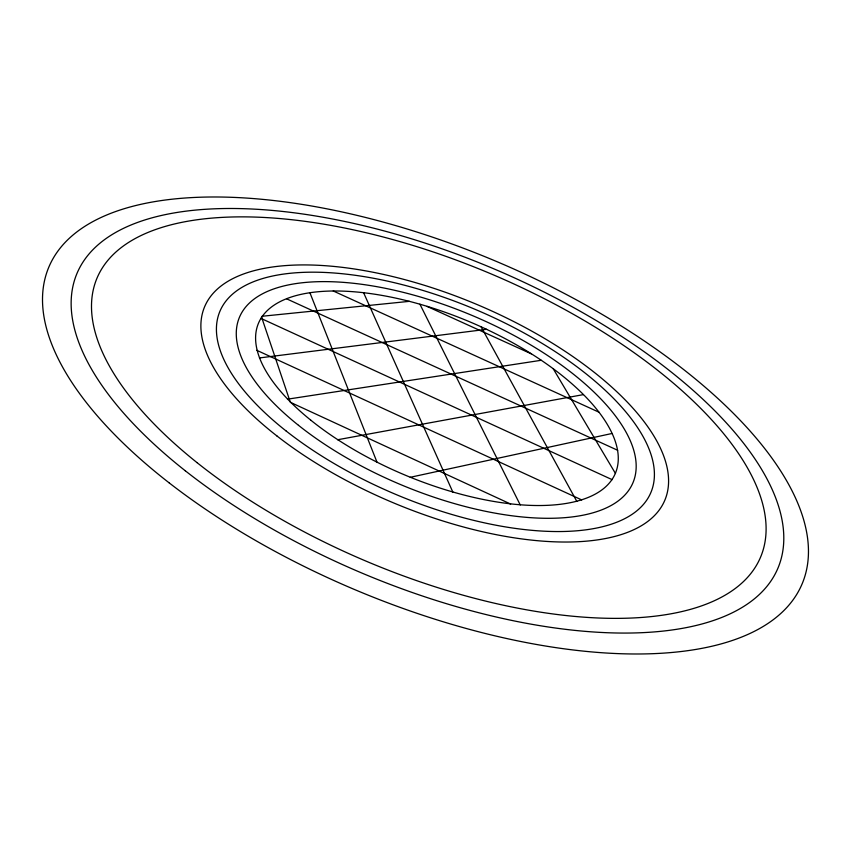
<?xml version="1.0" encoding="UTF-8"?>
<svg xmlns="http://www.w3.org/2000/svg" width="851" height="851" viewBox="0 0 851 851"><rect width="100%" height="100%" fill="white"/><g stroke="black" fill="none" stroke-linecap="round" stroke-linejoin="round"><path stroke-width="1.28" d="M410.235 477.305L612.029 433.478M337.634 439.744L583.403 394.609M287.489 399.183L541.204 360.281M259.449 357.941L486.623 329.305M262.044 316.264L409.416 301.339M427.021 306.381L531.269 353.835M333.241 290.978L599.008 412.214M286.627 298.829L617.666 450.285M260.821 318.327L612.146 479.666M256.811 350.314L581.701 499.909M290.393 402.321L510.653 504.058M553.161 368.643L615.486 473.507M481.092 326.805L576.872 501.473M419.915 304.211L520.248 504.962M363.6 292.701L452.892 492.208M309.892 292.68L377.067 462.348M261.587 317.168L290.191 401.842M169.221 482.911A408.576 178.71 22.8 0 0 800.089 588.307A408.576 178.71 22.8 0 0 307.147 205.24A408.576 178.71 22.8 0 0 169.221 482.911M310.668 420.075A193.581 83.175 22.8 0 0 612.794 478.305A193.581 83.175 22.8 0 0 387.333 296.393A193.581 83.175 22.8 0 0 310.668 420.075M298.488 425.309A213.441 91.812 22.8 0 0 630.623 487.389A213.441 91.812 22.8 0 0 379.546 287.17A213.441 91.812 22.8 0 0 298.488 425.309M286.255 431.095A233.759 100.673 22.8 0 0 648.856 496.676A233.759 100.673 22.8 0 0 371.142 277.83A233.759 100.673 22.8 0 0 286.255 431.095M276.862 435.903A249.609 107.609 22.8 0 0 663.078 503.92A249.609 107.609 22.8 0 0 364.271 270.607A249.609 107.609 22.8 0 0 276.862 435.903M197.017 462.614A359.92 156.627 22.8 0 0 756.911 564.553A359.92 156.627 22.8 0 0 332.464 225.685A359.92 156.627 22.8 0 0 197.017 462.614M185.273 470.763A380.195 165.796 22.8 0 0 774.921 574.457A380.195 165.796 22.8 0 0 322.21 217.101A380.195 165.796 22.8 0 0 185.273 470.763"/></g></svg>
